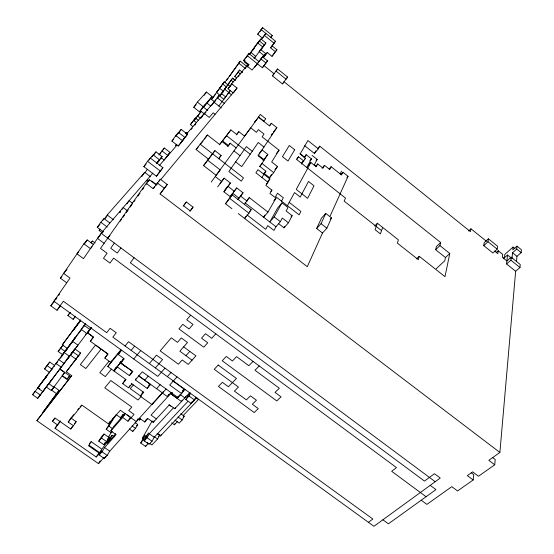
<?xml version="1.0" encoding="UTF-8"?>
<svg xmlns="http://www.w3.org/2000/svg" width="554" height="554" viewBox="0 0 554 554"><rect width="100%" height="100%" fill="white"/><g stroke="black" fill="none" stroke-linecap="round" stroke-linejoin="round"><path stroke-width="0.83" d="M421.213 500.214L426.878 504.389L451.801 486.661L457.556 490.955L473.171 479.972L467.347 475.602L472.638 471.842L478.483 476.239L494.736 464.806L488.822 460.332L499.888 452.459L515.649 271.259L519.984 267.513L520.227 264.466L511.183 257.181L506.896 260.955L502.367 257.319L502.707 254.348L498.191 250.72L496.391 252.34M516.501 261.474L516.951 256.329L521.176 252.617L521.411 249.736L517.007 246.17L512.81 249.889L513.08 247.042L514.957 248.552M503.302 258.753L507.512 255.02L511.979 258.621L512.54 252.769L516.75 249.044L517.007 246.17M494.736 464.806L495.221 459.529L492.61 457.549M515.649 271.259L506.578 263.974L510.885 260.186L511.183 257.181M506.578 263.974L507.512 255.02M473.171 479.972L473.795 474.695L471.225 472.763M498.191 250.72L497.838 253.677L494.59 251.066M497.173 249.148L497.54 246.184L488.399 238.822L484.182 242.694L483.746 245.63L492.908 252.991L497.173 249.148L487.984 241.745L488.399 238.822M486.557 241.357L470.948 228.795L470.443 231.648L284.029 81.75L282.457 83.91L272.429 75.856L277.609 68.987L287.609 77.048L286.051 79.194L275.989 71.092L277.609 68.987M318.086 148.167L319.748 146.194L440.652 242.5L439.938 245.63L449.793 253.469L444.987 276.661L419.219 256.301L416.469 258.953M449.793 253.469L445.464 257.527L444.779 260.733L436.185 268.773M445.464 257.527L435.645 249.729L436.379 246.592L440.652 242.5M419.219 256.301L418.339 259.674L397.384 243.137L398.388 239.854L377.378 223.255L374.719 226.018M382.648 227.417L380.425 233.899L375.086 229.688L377.378 223.255M322.476 233.019L326.874 228.213L331.486 217.902L325.773 213.422L321.452 218.207L316.666 228.49L322.476 233.019L307.297 266.675L238.275 213.595M330.163 215.97L348.05 176.31L342.878 172.204L340.599 174.787M316.666 228.49L321.043 223.664L325.773 213.422M342.878 172.204L341.569 175.016L331.126 166.726L329.138 169.018M340.198 173.928L341.499 171.165M331.126 166.726L329.741 169.531L324.471 165.348L321.985 168.243M324.471 165.348L323.03 168.167L317.712 163.956L315.725 166.29M278.614 223.636L284.036 227.826L288.419 222.798L292.152 215.679L286.12 210.991L287.99 207.521L281.986 202.854L277.713 207.882L269.819 221.981L274.168 216.884L281.986 202.854M190.14 393.201L187.958 395.542L185.791 399.566L191.033 403.354L194.343 399.863L195.756 397.17M175.016 420.154L179.177 423.131L182.183 419.987L184.212 416.151L180.749 413.665M191.033 403.354L191.746 402.01M284.036 227.826L284.791 226.385M317.712 163.956L316.223 166.782L310.863 162.544L306.888 167.246L311.459 158.873L306.21 154.711L304.001 157.364M312.041 155.369L317.165 159.434L314.27 164.863L316.216 166.401M185.791 399.566L189.08 396.055L190.514 393.375M171.685 422.834L174.399 424.779L175.203 423.27M185.625 396.519L184.87 397.917L180.078 394.448M246.876 214.82L265.705 229.321L267.776 225.63L273.974 230.409L275.968 226.731L280.352 221.662L282.298 218.054L288.419 222.798M287.401 205.707L294.534 192.584L300.254 197.065L308.488 181.456L314.007 185.805L307.615 198.304L296.258 189.406L310.863 162.544M304.679 145.723L314.423 153.458L318.308 148.839L319.748 146.194M182.238 400.161L181.477 401.553L170.542 393.665M157.038 433.484L160.487 435.936L161.193 434.648M149.857 443.546L151.907 444.994L157.606 438.976L159.725 435.105L157.675 433.65M139.421 418.194L144.746 421.989L147.876 418.554L153.209 422.363L169.358 404.842L174.78 408.741L175.549 407.335M314.423 153.458L315.877 150.799M150.695 384.448L147.205 388.423L135.356 379.899L142.274 371.81L177.931 397.55L181.58 393.596L184.053 389.095L172.917 381.027M172.322 392.786L171.532 394.185L177.065 398.174L177.841 396.768M177.931 397.55L178.762 396.048M147.039 442.417L148.43 443.401L145.57 446.441L140.709 442.999L148.631 432.944L144.178 440.839L149.095 444.322L152.004 441.233L154.213 437.251L187.702 401.636M145.57 446.441L146.304 445.125M281.501 201.116L283.364 197.792L277.492 193.221L275.594 196.511L299.146 214.855L300.884 211.455L289.216 202.362M301.431 164.067L305.489 158.292L300.102 154.026L307.886 140.543L318.308 148.839M304.672 157.447L306.21 154.711M144.178 440.839L147.066 437.736L149.303 433.768L173.229 408.042M140.709 442.999L145.141 435.188L142.336 438.221L143.708 439.19M162.225 392.904L167.412 396.636L168.672 394.42M153.209 422.363L153.998 420.964M142.336 438.221L152.212 420.846M264.881 215.077L263.649 217.216L267.977 212.085L275.968 198.166L269.937 193.471L271.91 190.133L265.906 185.452L269.86 178.963L257.97 169.669L255.92 172.841L267.894 182.183L266.329 184.094M163.388 391.484L162.53 392.973L138.798 375.875M144.746 421.989L145.951 419.904M303.911 161.103L298.488 156.824L296.861 159.649L345.502 198.076L344.159 201.144L381.547 230.637M143.008 391.83L140.328 396.262L152.025 404.649L152.89 403.153M129.29 428.976L132.731 431.414L135.501 428.353L137.738 424.53L134.989 422.584M132.731 431.414L133.472 430.139M138.029 419.108L139.386 420.071L140.252 418.589M136.748 420.929L137.974 418.845M57.367 424.918L55.033 428.284L96.195 457.008L101.763 450.748L99.187 454.952L104.353 458.56L105.62 456.448M147.205 388.423L149.871 383.998L138.756 375.993M104.353 458.56L107.192 455.409L109.734 451.191L161.754 393.382M99.187 454.952L102.012 451.78L104.581 447.577L116.084 434.634L110.848 430.943L122.669 417.487L127.981 421.255L130.474 417.114M71.778 375.383L36.869 420.673L98.522 463.643L100.212 460.859M245.976 216.282L244.633 218.484L248.968 213.235L251.191 209.592L232.126 194.876L225.513 203.775L231.904 208.692M263.766 173.118L269.597 177.675L273.711 172.64L277.464 166.484L271.689 161.948L279.064 150.196L262.118 136.831L264.016 134.054L258.379 129.601L256.447 132.351L250.754 127.863L244.854 135.73M122.669 417.487L125.197 413.36L113.404 426.809L110.848 430.943M269.597 177.675L271.502 174.558M114.02 436.58L112.123 435.243L107.123 443.422L115.696 433.761M106.541 441.552L109.006 437.528L104.007 434.011L101.271 437.141L98.764 441.15L103.785 444.675L106.541 441.552L101.507 438.02L98.764 441.15M124.671 415.251L123.293 414.267L120.973 418.041L116.111 414.593L108.923 426.123L106.195 429.253L111.125 432.729L112.227 431.483M96.195 457.008C101.451 449.716 106.763 442.466 112.123 435.243M103.785 444.675L105.018 442.66M111.125 432.729L108.709 436.663L110.828 438.159M101.507 438.02L104.007 434.011M68.218 422.086L70.981 418.041L76.175 421.691L73.447 425.749L68.218 422.086L82.006 405.182L108.501 423.9L110.218 421.158M106.195 429.253L113.397 417.723M244.418 204.412L249.293 197.619L267.977 212.085M261.917 177.515L265.899 171.172L259.992 166.546L267.817 154.434L262.056 149.905L259.057 153.7M135.356 379.899L136.27 378.444M129.034 387.114L129.955 385.646M101.278 448.74L91.175 441.663L88.585 445.748L98.751 452.853M117.476 367.046L129.414 375.626L132.198 371.27L120.35 362.731L114.138 371.111L117.019 366.79M131.949 383.894L128.57 387.842L122.676 383.617L125.481 379.248M238.13 199.558L243.033 192.778L236.759 187.917L233.608 191.885M237.901 199.433L243.033 192.778M263.025 160.667L267.817 154.434M225.513 203.775L232.126 194.876M226.295 188.367L223.927 191.809L230.242 196.677L236.759 187.917M269.459 125.772L271.384 123.307L276.862 127.649L258.109 155.826L263.953 160.411M129.414 375.626L132.828 371.575L120.848 362.939L123.708 358.632L113.722 370.813L116.098 367.254M230.242 196.677L232.098 193.9M271.204 135.245L272.547 133.237M60.462 420.985L57.658 425.022L52.443 421.379L55.075 418.069L70.732 429.031L72.56 426.324M120.848 362.939L124.248 358.798L118.21 354.435L121.104 350.163L107.822 366.575L126.028 379.642L122.676 383.617M107.822 366.575L111.666 360.931M66.736 282.803L60.379 278.17L83.876 243.788L87.241 239.951L93.744 244.764M84.651 243.739L87.241 239.951M103.086 231.676L97.296 227.362L100.807 222.244L104.02 218.595L109.789 222.909M226.759 187.681L227.694 186.324M223.927 191.809L230.464 183.049L224.155 178.159L220.014 183.512M271.384 123.307L269.576 125.945L258.51 117.171L254.688 122.185L256.578 119.574M102.705 220.506L104.02 218.595M104.561 218.809L107.185 214.994L144.705 172.322L150.508 176.747M102.49 232.971L99.145 230.478L100.087 229.107M91.098 243.019L92.463 241.052L95.087 242.998M148.998 160.085L150.383 158.084L162.918 167.689L156.401 176.241L143.832 166.636L147.537 161.269L155.972 151.838L162.156 156.588L156.817 163.749M151.817 156.934L153.195 154.94L159.427 159.718L156.643 163.686M153.68 155.148L155.972 151.838M120.606 350.093L110.71 362.33L104.838 358.106L107.732 353.93L96.029 345.495M60.338 306.217L57 310.261L50.795 305.78L70.019 278.066L63.634 273.406L67.034 269.486M152.897 173.077L101.119 233.22L83.488 258.649L76.992 253.864L78.675 251.931M55.961 299.195L56.847 297.907M58.648 295.324L59.548 294.022M141.803 176.497L144.705 172.322M144.926 172.793L147.336 169.33M158.908 155.016L164.316 148.008L169.974 152.364L166.553 157.211M162.862 150.092L164.316 148.008M120.543 211.386L119.657 212.653L120.654 211.489M121.866 209.481L123.196 207.577L127.593 210.887M193.741 107.338L197.376 102.13L206.448 92.068L212.05 96.493L208.442 101.59L199.475 111.832L193.741 107.338L196.061 104.754M126.921 203.844L129.124 200.693L132.565 203.29M171.913 141.104L175.826 135.515L181.193 129.421L187.494 134.324L178.277 146.027L171.913 141.104L173.541 139.248M204.204 95.274L206.448 92.068M175.604 136.623L178.526 132.448L184.877 137.371L180.95 142.911M178.284 133.583L181.193 129.421M57 310.261L63.336 301.258L106.7 332.677L110.101 328.307L116.257 332.774L112.836 337.123L373.936 526.3L440.243 478.054L434.447 473.725L424.461 481.08L130.328 262.762L134.075 257.735M157.627 183.076L156.256 184.994L149.393 179.766L146.27 183.416L100.523 248.414L107.074 253.261L103.487 258.282L109.99 263.088L113.605 258.102L396.47 467.611L391.692 471.295L426.081 496.716M120.211 221.198L121.61 219.211M123.023 217.203L124.442 215.194M126.333 212.507L128.244 209.793M130.155 207.078L132.087 204.336M134.02 201.594L134.996 200.209M137.925 196.047L139.899 193.249M142.371 189.731L143.867 187.612M146.256 184.212L147.156 182.945M148.05 181.67L149.393 179.766M169.974 152.364L164.095 160.071L160.944 157.648M52.443 421.379L54.804 418.028M217.604 186.927L224.155 178.159M176.56 144.262L175.583 145.64L176.588 144.476M192.84 126.499L190.431 124.615L195.43 118.064L198.436 120.412M199.475 111.832L203.131 106.652L212.05 96.493M195.43 118.064L190.431 124.615M201.192 111.458L194.35 120.114L201.192 111.458L204.571 114.11M205.257 104.692L203.491 107.192L207.702 110.495M156.401 176.241L162.918 167.689M178.277 146.027L187.494 134.324M211.406 99.491L224.245 81.86L230.145 86.542M261.363 39.306L265.878 33.42L262.513 38.129L257.686 34.223L262.672 27.7L272.284 35.504L270.837 37.506M212.196 98.841L215.174 94.644M216.676 92.532L221.198 86.154L219.439 88.162L223.414 91.313M221.635 85.545L224.245 81.86M259.805 31.737L262.672 27.7M224.882 82.359L240.249 61.189L247.43 66.944M226.579 80.427L228.068 78.322M229.363 76.507L231.08 74.091M231.517 73.481L236.731 66.134M237.167 65.517L240.249 61.189M200.963 118.023L204.191 113.494L209.239 117.455L213.145 112.808L215.014 114.276M211.676 105.343L219.024 95.489L223.92 99.353M247.306 66.494L248.781 64.451L243.725 60.4L248.954 53.544L259.023 61.639L252.028 70.046L246.869 65.912L231.607 83.744L228.006 88.765L233.407 93.044L237.022 88.051L231.607 83.744M214.024 102.504L215.831 99.962L186.296 134.276M217.203 98.044L219.024 95.489M246.011 57.664L248.954 53.544M114.353 243.067L110.696 248.192L117.254 253.06L120.945 247.963M146.27 183.416L153.188 188.679L160.362 179.247L167.239 184.496L160.085 193.928L499.888 452.459M220.485 94.776L232.728 78.072L235.131 79.991M245.013 60.428L244.058 61.764L248.351 65.206M249.812 53.71L257.603 42.803L260.969 38.988L265.878 42.963L260.525 50.393M158.998 181.165L160.362 179.247M220.506 95.177L229.065 83.19M232.728 78.072L227.736 84.63M250.089 53.766L259.293 40.885L264.237 44.881L259.133 51.598L264.071 55.58L262.603 57.602M222.75 92.456L223.643 91.209M257.562 43.752L260.969 38.988M236.8 78.079L234.778 76.473L239.66 70.06L242.354 72.214M236.496 74.485L239.66 70.06M244.875 68.696L246.869 65.912M75.406 316.417L73.128 319.312L67.893 315.531L70.157 312.387M218.851 106.022L230.416 90.337L227.154 94.866M224.384 98.716L226.69 95.503M247.61 66.459L249.078 64.423M254.265 58.35L265.878 42.963M160.085 193.928L167.239 184.496M193.041 207.134L190.285 210.929L183.519 205.769L186.331 202.002L193.041 207.134L189.89 211.247M218.525 172.01L219.467 170.715M211.254 182.031L258.51 117.171M254.819 67.124L262.52 56.833L267.561 60.892L262.354 67.768L247.174 55.566M259.023 61.639L262.52 56.833M262.79 57.637L265.719 53.606L260.802 49.638M218.754 158.617L221.108 155.459L214.931 150.653L207.632 160.168L220.236 169.946L216.136 175.306L203.581 165.598L208.512 159.171L196.081 149.525L207.425 134.989L219.64 144.525L221.946 141.519L227.985 146.242L230.215 143.251L236.198 147.932M262.61 56.099L263.808 57.062L267.166 52.457L271.972 56.335L276.924 49.798L272.132 45.913L275.525 41.252L261.038 29.501M271.972 56.335L275.373 51.709L270.553 47.81L275.525 41.252M267.319 52.512L263.808 57.062M73.128 319.312L75.406 316.189M204.481 139.026L207.425 134.989M56.529 393.645L42.637 412.744L59.056 390.369L54.05 386.831L51.536 390.127L56.529 393.645L59.056 390.369M59.839 368.86L69.638 375.82L67.034 379.4L62.11 375.91L64.638 372.6L59.687 369.082L57 372.669M262.354 67.768L267.561 60.892M36.869 420.673L71.736 375.702L66.272 371.817L80.593 352.96M104.838 358.106L108.085 354.041L90.309 341.236L93.321 337.137L87.407 332.871L91.327 327.643M49.514 372.475L44.535 368.943L47.014 365.585L52.014 369.13L52.921 367.939M72.262 341.998L67.408 348.501L62.304 344.844L80.649 319.977M47.277 365.384L49.756 362.032L54.728 365.564L53.821 366.748M80.6 320.205L62.304 344.844M77.851 324.277L72.976 330.717L80.524 320.627L79.18 322.47M78.71 323.273L79.596 322.075M60.358 358.279L62.941 354.879L58.142 351.458L63.17 344.803M62.678 345.461L58.142 351.458M45.684 387.807L40.276 395.002L35.103 391.373L32.589 394.732L37.748 398.347L46.252 386.99L51.3 390.556L64.638 372.6M66.272 371.817L80.642 353.05L75.067 349.055L77.975 345.163L72.456 341.209L85.635 323.508M91.341 327.476L42.824 391.63L37.63 387.98L75.344 337.428L72.456 341.209M203.581 165.598L207.632 160.168M40.864 383.797L46.217 376.685L43.697 380.072M208.512 159.171L214.931 150.653M46.771 376.083L44.292 379.407L47.949 374.601M50.518 371.138L52.014 369.13M73.156 340.8L77.193 335.392M78.093 334.187L81.736 329.305M83.564 326.853L84.949 324.997M219.467 144.836L221.946 141.519M228.47 145.529L222.535 140.889L230.866 129.892L236.738 134.504L238.857 131.665L244.681 136.242M230.866 129.892L222.535 140.889M60.275 368.271L69.693 355.696M85.378 334.734L86.32 333.473M56.55 373.271L45.968 387.398L51.314 380.293M69.686 355.973L66.909 359.678L75.129 348.764M76.369 359.421L70.206 355.017L74.721 349.02M72.318 352.545L69.492 356.326L64.112 352.483M91.251 327.573L89.824 329.478L84.187 325.406M87.407 332.871L90.579 328.674M227.736 146.533L230.215 143.251M236.419 134.899L238.857 131.665M218.588 158.797L221.108 155.459M37.748 398.347L40.276 395.002M90.738 328.501L87.532 332.739L93.508 337.054L90.309 341.236M183.201 206.143L186.331 202.002M84.104 325.6L81.203 329.401L86.826 333.453M66.972 348.722L61.653 355.931L72.152 341.936L69.804 344.997M37.63 387.98L40.525 384.171M32.589 394.732L43.995 379.739M48.856 373.41L49.763 372.219M55.996 364.02L57.748 361.707M65.912 350.911L67.443 348.895M282.457 83.91L287.609 77.048M51.3 390.556L53.842 387.232L48.773 383.659M272.429 75.856L274.057 73.73L264.05 65.677M44.535 368.943L49.756 362.032M69.638 375.82L67.117 379.081L62.242 375.619M95.198 345.44L80.344 364.601L85.849 368.535L100.814 349.484M224.232 190.998L230.464 183.049M273.475 131.949L276.862 127.649M259.445 166.636L261.987 163.458L273.711 172.64M67.893 315.531L70.199 312.65M57.838 424.246L59.936 421.642M55.033 428.284L57.658 425.022M108.916 361.381L99.817 372.676L105.308 376.609L111.396 369.151M276.571 153.292L279.064 150.196M196.081 149.525L198.588 146.436M201.06 143.382L203.013 140.979M275.373 51.709L276.924 49.798M263.33 174.344L265.899 171.172M118.21 354.435L121.617 350.232M125.059 345.98L128.535 341.686L372.863 519.05L368.438 522.311M246.634 200.887L249.293 197.619M70.981 418.041L73.689 414.717M77.795 409.683L78.71 408.554M80.095 406.858L81.48 405.154M274.916 169.607L277.464 166.484M267.783 181.497L269.86 178.963M120.814 361.367L119.865 362.524L125.079 366.284M131.146 350.391L134.643 346.125M74.555 423.658L76.175 421.691M249.57 211.552L251.191 209.592M70.732 429.031L73.447 425.749M296.515 159.206L298.488 156.824M270.858 191.4L271.91 190.133M153.188 188.679L154.718 186.837M156.761 184.392L157.772 183.18M160.771 179.572L237.022 88.051M264.071 55.58L265.719 53.606M270.553 47.81L272.132 45.913M133.729 358.985L140.744 350.55M301.535 163.014L303.017 161.242M304.499 159.469L305.489 158.292M50.795 305.78L54.174 301.764M107.746 238.151L109.907 235.582M273.842 200.7L275.968 198.166M56.813 297.837L53.918 301.272L157.772 376.374L164.988 368.147M309.797 160.854L311.459 158.873M316.071 160.722L317.165 159.434M228.006 88.765L229.508 87.006M230.007 86.424L231.981 84.111M234.903 80.69L235.866 79.561M238.248 76.777L239.189 75.669M241.53 72.941L242.451 71.861M254.009 58.329L255.713 56.335L250.775 52.36L249.044 54.34M149.324 363.556L156.505 355.149L162.585 359.567L155.349 367.925M190.659 315.171L186.712 319.797L192.993 324.443L189.059 328.986L182.799 324.367L178.928 328.896L203.768 347.178L207.743 342.767L201.531 338.182L205.52 333.695L211.76 338.307L215.811 333.799M270.705 37.34L272.284 35.504M92.089 246.703L90.434 248.635L83.876 243.788M133.41 384.961L130.273 388.617L141.166 396.429L138.022 400.009L110.793 380.529L104.775 387.821L131.804 407.093L128.729 410.583L134.082 414.399L127.981 421.255M159.587 165.307L177.024 145.051M217.701 97.795L223.186 91.417M100.814 234.577L97.518 238.414L104.117 243.31M102.442 232.687L103.522 231.427M146.817 181.047L147.876 179.808M191.13 129.463L192.19 128.23M194.814 125.176L195.853 123.971M201.462 117.441L202.466 116.278M204.952 113.383L205.929 112.247M60.379 278.17L61.833 276.481M90.946 242.804L92.463 241.052M185.417 133.5L186.393 132.378L187.716 133.41M234.778 76.473L236.066 74.984M226.344 87.006L224.543 89.09L229.349 92.906M89.547 443.539L91.175 441.663M144.753 380.162L148.25 376.124M108.501 423.9L120.343 410.251L136.339 421.622M99.145 230.478L100.142 229.321M291.065 216.926L292.152 215.679M156.657 162.897L162.156 156.588M218.179 90.413L216.406 92.435L220.374 95.572M120.571 417.377L123.293 414.267M148.887 385.12L149.871 383.998M97.296 227.362L99.976 224.308M105.253 218.297L106.818 216.517M243.725 60.4L245.069 58.862M252.492 50.407L254.189 48.475M140.328 396.262L143.749 392.364L131.353 383.479M159.42 154.58L160.923 152.883M107.358 439.398L109.006 437.528M156.623 388.714L160.168 384.725M167.363 376.63L171.013 372.523M185.971 355.689L189.8 351.381M346.901 177.599L348.05 176.31M143.832 166.636L146.124 164.067M98.522 463.643L104.083 457.466M152.025 404.649L166.103 389.012M177.017 376.886L169.704 385.009L181.58 393.596M139.386 420.071L140.487 418.852M257.686 34.223L258.78 33.011M136.63 425.756L137.738 424.53M146.256 419.717L147.364 418.505M167.412 396.636L170.964 392.738M171.664 392.44L151.027 415.091L156.387 418.914M330.399 219.093L331.486 217.902M171.532 394.185L172.661 392.945M182.495 390.792L184.053 389.095M177.065 398.174L180.479 394.483M181.622 393.236L185.078 389.497M174.78 408.741L190.022 392.398M158.583 436.317L159.725 435.105M160.487 435.936L196.892 397.481M174.399 424.779L177.315 421.705M183.229 415.493L198.408 399.531L195.617 397.509M183.208 417.197L184.212 416.151M253.06 361.388L248.843 365.716L236.544 356.631L232.431 360.973L226.281 356.437L222.23 360.765L276.778 400.916L281.051 396.837L275.026 392.391L279.32 388.243L254.972 370.245L259.21 365.945M435.645 249.729L439.938 245.63M468.594 231.011L470.948 228.795M483.746 245.63L487.984 241.745M513.08 247.042L504.832 254.383L504.521 257.25L503.344 258.289M102.012 451.78L107.192 455.409M89.097 445.229L98.536 451.835M104.581 447.577L109.734 451.191M37.997 387.565L39.923 388.922M108.923 426.123L112.455 428.616M132.053 425.901L135.501 428.353M145.771 436.019L147.156 437.002M147.066 437.736L152.004 441.233M143.555 439.945L144.947 440.936M58.807 359.664L64.098 363.431M55.933 363.445L61.259 367.226M127.178 414.766L129.816 416.643M154.164 436.538L157.606 438.976M149.303 433.768L154.213 437.251M60.587 348.141L65.4 351.582M72.699 351.714L78.883 356.139M168.942 404.787L170.895 406.193M178.007 416.989L182.183 419.987M189.08 396.055L194.343 399.863M187.065 395.466L188.339 396.387M382.883 519.791L388.409 523.814L435.956 489.604L430.216 485.346M192.079 360.162L179.849 351.208L187.494 342.49L181.31 337.94L177.488 342.351L171.311 337.822L160.154 350.876L178.416 364.193L182.176 359.961L188.256 364.4L195.936 355.876L183.651 346.873M101.119 233.22L435.209 481.717M100.807 222.244L107.268 227.064M107.185 214.994L113.549 219.758M157.308 182.91L164.24 188.194M151.657 180.95L156.803 184.87M147.537 161.269L160.161 170.937M229.765 198.429L248.968 213.235M161.83 150.82L167.523 155.203M274.168 216.884L280.352 221.662M215.388 176.629L221.759 181.56M228.116 186.469L234.46 191.372M240.782 196.261L247.091 201.137M232.562 193.208L238.809 198.034M245.041 202.847L275.968 226.731M175.826 135.515L182.218 140.474M235.644 161.865L241.724 166.609L258.247 142.482L263.988 146.997M200.049 144.075L243.469 177.834L241.26 181.151L228.844 171.511L246.385 146.63L252.257 151.235M234.01 150.951L240.021 155.646M193.471 120.315L196.49 122.676M321.043 223.664L326.874 228.213M258.06 154.968L263.801 159.469M226.461 135.633L250.2 154.227M197.369 115.841L200.361 118.182M207.189 103.286L210.804 106.139M197.376 102.13L203.131 106.652M217.147 97.663L224.522 103.494M210.354 98.515L214.53 101.811M213.948 102.158L221.295 107.954M228.587 92.504L231.676 94.949M299.963 153.534L303.876 156.63M221.378 93.522L225.575 96.839M230.949 80.129L233.366 82.054M222.493 83.855L226.482 87.02M237.957 72.034L240.658 74.194M233.359 78.876L234.695 79.935M238.594 63.059L245.159 68.315M260.816 58.876L265.885 62.955M510.885 260.186L519.984 267.513M516.75 249.044L521.176 252.617M257.603 42.803L262.575 46.82M512.54 252.769L516.951 256.329M264.258 35.255L273.96 43.122M294.707 149.753L287.997 161.048L282.443 156.671L289.299 145.473L294.707 149.753M265.712 118.743L263.898 121.312L258.455 116.991L260.297 114.443L265.712 118.743M218.214 365.051L214.246 369.296L238.442 387.038L234.411 391.131L246.371 399.884L250.45 395.84L256.433 400.223L252.326 404.24L258.268 408.589L254.182 412.536L218.449 386.443L222.389 382.336L228.407 386.74L236.461 378.458L218.214 365.051"/></g></svg>
